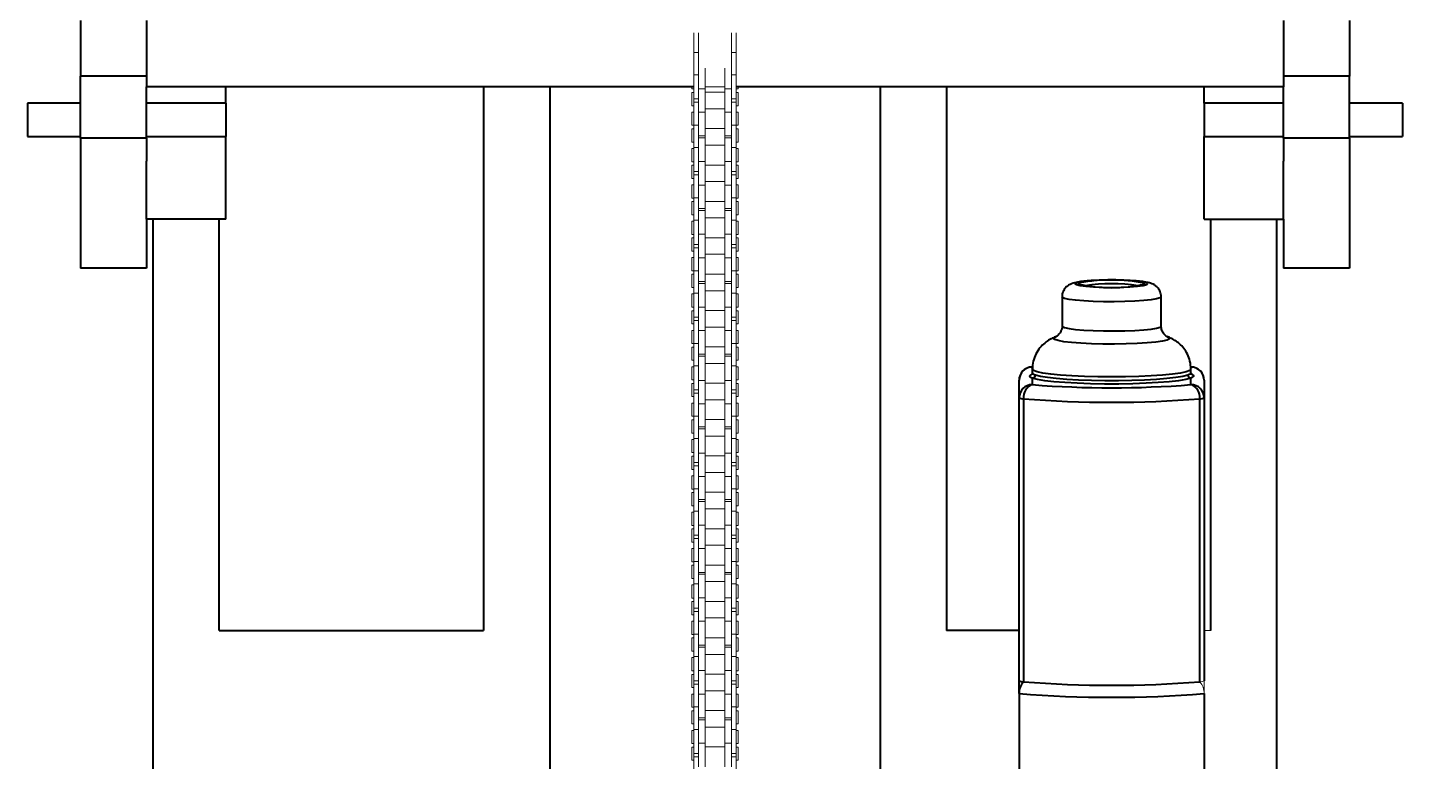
# Model space of a CAD drawing. Header units: millimetres. Extents: x 1065 to 3947, y -2666 to -625.
# Drawn here: x 1297.1 to 1485.8, y -2322.5 to -2221.8 of the extents above; entities that cross this region are included whole.
import ezdxf

# ---------------------------------------------------------------- set-up
doc = ezdxf.new("R2010")
doc.units = ezdxf.units.MM

msp = doc.modelspace()

# ---------------------------------------------------------------- linework, layer by layer
at = {"color": 7, "linetype": 'Continuous', "lineweight": 40}
for p, q in [((1304.3294, -2220.8466), (1304.3294, -2228.4666)), ((1313.4044, -2220.8466), (1313.4044, -2229.9216)), ((1469.4944, -2220.8466), (1469.4944, -2229.9216)), ((1478.5694, -2220.8466), (1478.5694, -2228.4666)), ((1313.4044, -2228.4666), (1304.3294, -2228.4666)), ((1304.3294, -2236.9943), (1304.3294, -2228.4666)), ((1478.5694, -2228.4666), (1469.4944, -2228.4666)), ((1478.5694, -2236.9943), (1478.5694, -2228.4666)), ((1313.4044, -2236.9943), (1313.4044, -2229.9216)), ((1388.5454, -2229.9216), (1313.4044, -2229.9216)), ((1324.2944, -2232.1904), (1324.2944, -2229.9216)), ((1359.6869, -2229.9216), (1359.6869, -2304.5186)), ((1368.7619, -2229.9216), (1368.7619, -2339.4621)), ((1469.4944, -2229.9216), (1394.3534, -2229.9216)), ((1414.1369, -2229.9216), (1414.1369, -2339.4621)), ((1423.2119, -2229.9216), (1423.2119, -2304.5186)), ((1458.6044, -2232.1904), (1458.6044, -2229.9216)), ((1469.4944, -2236.9943), (1469.4944, -2229.9216)), ((1304.3294, -2232.1904), (1297.0694, -2232.1904)), ((1297.0694, -2232.1904), (1297.0694, -2236.7279)), ((1324.2944, -2232.1904), (1313.4044, -2232.1904)), ((1324.2944, -2232.1904), (1324.2944, -2236.7279)), ((1469.4944, -2232.1904), (1458.6044, -2232.1904)), ((1458.6044, -2232.1904), (1458.6044, -2236.7279)), ((1485.8294, -2232.1904), (1478.5694, -2232.1904)), ((1485.8294, -2232.1904), (1485.8294, -2236.7279)), ((1297.0694, -2236.7279), (1304.3294, -2236.7279)), ((1313.4044, -2236.7279), (1324.2944, -2236.7279)), ((1324.2944, -2248.0716), (1324.2944, -2236.7279)), ((1458.6044, -2236.7279), (1469.4944, -2236.7279)), ((1458.6044, -2248.0716), (1458.6044, -2236.7279)), ((1478.5694, -2236.7279), (1485.8294, -2236.7279)), ((1313.4044, -2236.9943), (1304.3294, -2236.9943)), ((1304.3294, -2236.9943), (1304.3294, -2254.8121)), ((1313.4044, -2236.9943), (1313.4044, -2240.1136)), ((1478.5694, -2236.9943), (1469.4944, -2236.9943)), ((1469.4944, -2236.9943), (1469.4944, -2240.1136)), ((1478.5694, -2236.9943), (1478.5694, -2254.8121)), ((1313.4044, -2248.0716), (1313.4044, -2240.1136)), ((1469.4944, -2248.0716), (1469.4944, -2240.1136)), ((1313.4044, -2248.0716), (1313.4044, -2254.8121)), ((1324.2944, -2248.0716), (1313.4044, -2248.0716)), ((1314.3119, -2413.4186), (1314.3119, -2248.0716)), ((1323.3869, -2304.5186), (1323.3869, -2248.0716)), ((1458.6044, -2248.0716), (1469.4944, -2248.0716)), ((1459.5119, -2304.5186), (1459.5119, -2248.0716)), ((1468.5869, -2348.523), (1468.5869, -2248.0716)), ((1469.4944, -2248.0716), (1469.4944, -2254.8121)), ((1313.4044, -2254.8121), (1304.3294, -2254.8121)), ((1478.5694, -2254.8121), (1469.4944, -2254.8121)), ((1439.0932, -2258.7576), (1439.0932, -2262.764)), ((1452.7057, -2262.764), (1452.7057, -2258.7576)), ((1438.1126, -2264.2811), (1438.2591, -2264.225)), ((1453.5628, -2264.2329), (1453.6641, -2264.2715)), ((1434.8491, -2268.3854), (1435.0094, -2268.3873)), ((1435.0094, -2268.6683), (1435.0094, -2269.1816)), ((1456.7894, -2268.3873), (1456.9497, -2268.3854)), ((1456.7894, -2269.1816), (1456.7894, -2268.6683)), ((1433.1944, -2272.6068), (1433.1944, -2270.1933)), ((1435.0094, -2269.9088), (1435.0094, -2270.8007)), ((1456.7894, -2270.8007), (1456.7894, -2269.9088)), ((1458.6044, -2270.1933), (1458.6044, -2272.6068)), ((1433.1944, -2311.4371), (1433.1944, -2272.6068)), ((1458.6044, -2272.6068), (1458.6044, -2311.4371)), ((1433.7994, -2272.7408), (1433.7994, -2311.5712)), ((1457.9994, -2311.5712), (1457.9994, -2272.7408)), ((1323.3869, -2304.5186), (1359.6869, -2304.5186)), ((1433.1944, -2304.5186), (1423.2119, -2304.5186)), ((1433.1944, -2313.2024), (1433.1944, -2325.1837)), ((1458.6044, -2313.2024), (1458.6044, -2325.1837))]:
    msp.add_line(p, q, dxfattribs=at)
at = {"color": 7, "linetype": 'Continuous', "lineweight": 15}
for p, q in [((1388.5454, -2222.509), (1388.5454, -2225.2128)), ((1389.1807, -2222.509), (1389.1807, -2225.2128)), ((1393.7182, -2222.509), (1393.7182, -2225.2128)), ((1394.3534, -2222.509), (1394.3534, -2225.2128)), ((1388.5454, -2225.2128), (1389.1807, -2225.2128)), ((1388.5454, -2225.2128), (1388.5454, -2228.2864)), ((1389.1807, -2225.2128), (1389.1807, -2227.9234)), ((1394.3534, -2225.2128), (1393.7182, -2225.2128)), ((1393.7182, -2225.2128), (1393.7182, -2227.9234)), ((1394.3534, -2225.2128), (1394.3534, -2228.2864)), ((1388.5454, -2228.2864), (1388.5454, -2231.5857)), ((1388.5454, -2228.2864), (1389.1807, -2228.2864)), ((1389.1807, -2227.9234), (1389.1807, -2230.1997)), ((1390.0882, -2227.3881), (1390.0882, -2230.1997)), ((1392.8107, -2227.3881), (1392.8107, -2230.1997)), ((1393.7182, -2227.9234), (1393.7182, -2230.1997)), ((1394.3534, -2228.2864), (1393.7182, -2228.2864)), ((1394.3534, -2228.2864), (1394.3534, -2231.5857)), ((1388.2732, -2230.2244), (1388.2732, -2229.9216)), ((1388.2732, -2230.2244), (1388.5454, -2230.2244)), ((1388.5454, -2230.7057), (1388.2732, -2230.7057)), ((1388.2732, -2230.7057), (1388.2732, -2232.5207)), ((1389.1807, -2230.1997), (1390.0882, -2230.1997)), ((1389.1807, -2230.1997), (1389.1807, -2233.4253)), ((1392.8107, -2229.9216), (1390.0882, -2229.9216)), ((1390.0882, -2230.1997), (1390.0882, -2233.4253)), ((1390.0882, -2230.6782), (1392.8107, -2230.6782)), ((1393.7182, -2230.1997), (1392.8107, -2230.1997)), ((1392.8107, -2230.1997), (1392.8107, -2233.4253)), ((1393.7182, -2230.1997), (1393.7182, -2233.4253)), ((1394.3534, -2230.2244), (1394.6257, -2230.2244)), ((1394.6257, -2230.7057), (1394.3534, -2230.7057)), ((1394.6257, -2230.2244), (1394.6257, -2229.9216)), ((1394.6257, -2230.7057), (1394.6257, -2232.5207)), ((1388.2732, -2232.5207), (1388.5454, -2232.5207)), ((1388.5454, -2231.5857), (1389.1807, -2231.5857)), ((1388.5454, -2232.0394), (1388.5454, -2231.5857)), ((1389.1807, -2232.0394), (1388.5454, -2232.0394)), ((1388.5454, -2232.0394), (1388.5454, -2235.1953)), ((1392.8107, -2232.9469), (1390.0882, -2232.9469)), ((1393.7182, -2231.5857), (1394.3534, -2231.5857)), ((1394.3534, -2232.0394), (1393.7182, -2232.0394)), ((1394.3534, -2232.0394), (1394.3534, -2231.5857)), ((1394.3534, -2232.0394), (1394.3534, -2235.1953)), ((1394.3534, -2232.5207), (1394.6257, -2232.5207)), ((1388.5454, -2233.4006), (1388.2732, -2233.4006)), ((1388.2732, -2235.2156), (1388.2732, -2233.4006)), ((1389.1807, -2233.4253), (1389.1807, -2235.6867)), ((1389.1807, -2233.4253), (1390.0882, -2233.4253)), ((1390.0882, -2233.4253), (1390.0882, -2236.6676)), ((1393.7182, -2233.4253), (1392.8107, -2233.4253)), ((1392.8107, -2233.4253), (1392.8107, -2236.6676)), ((1393.7182, -2233.4253), (1393.7182, -2235.6867)), ((1394.6257, -2233.4006), (1394.3534, -2233.4006)), ((1394.6257, -2235.2156), (1394.6257, -2233.4006)), ((1388.2732, -2235.2156), (1388.5454, -2235.2156)), ((1388.5454, -2235.697), (1388.2732, -2235.697)), ((1388.2732, -2235.697), (1388.2732, -2237.512)), ((1388.5454, -2235.1953), (1389.1807, -2235.1953)), ((1388.5454, -2235.1953), (1388.5454, -2238.2689)), ((1389.1807, -2235.6867), (1389.1807, -2237.9059)), ((1389.1807, -2236.6676), (1390.0882, -2236.6676)), ((1390.0882, -2235.6694), (1392.8107, -2235.6694)), ((1390.0882, -2236.9399), (1390.0882, -2236.6676)), ((1392.8107, -2236.6676), (1393.7182, -2236.6676)), ((1392.8107, -2236.9399), (1392.8107, -2236.6676)), ((1394.3534, -2235.1953), (1393.7182, -2235.1953)), ((1393.7182, -2235.6867), (1393.7182, -2237.9059)), ((1394.3534, -2235.1953), (1394.3534, -2238.2689)), ((1394.3534, -2235.2156), (1394.6257, -2235.2156)), ((1394.6257, -2235.697), (1394.3534, -2235.697)), ((1394.6257, -2235.697), (1394.6257, -2237.512)), ((1388.2732, -2237.512), (1388.5454, -2237.512)), ((1388.5454, -2238.3919), (1388.2732, -2238.3919)), ((1388.2732, -2240.2069), (1388.2732, -2238.3919)), ((1388.5454, -2238.2689), (1388.5454, -2241.5681)), ((1388.5454, -2238.2689), (1389.1807, -2238.2689)), ((1390.0882, -2236.9399), (1389.1807, -2236.9399)), ((1389.1807, -2237.9059), (1389.1807, -2240.1822)), ((1390.0882, -2236.9399), (1390.0882, -2240.1822)), ((1392.8107, -2237.9382), (1390.0882, -2237.9382)), ((1393.7182, -2236.9399), (1392.8107, -2236.9399)), ((1392.8107, -2236.9399), (1392.8107, -2240.1822)), ((1393.7182, -2237.9059), (1393.7182, -2240.1822)), ((1394.3534, -2238.2689), (1393.7182, -2238.2689)), ((1394.3534, -2237.512), (1394.6257, -2237.512)), ((1394.3534, -2238.2689), (1394.3534, -2241.5681)), ((1394.6257, -2238.3919), (1394.3534, -2238.3919)), ((1394.6257, -2240.2069), (1394.6257, -2238.3919)), ((1388.2732, -2240.2069), (1388.5454, -2240.2069)), ((1389.1807, -2240.1822), (1390.0882, -2240.1822)), ((1389.1807, -2240.1822), (1389.1807, -2243.4078)), ((1390.0882, -2240.1822), (1390.0882, -2243.4078)), ((1393.7182, -2240.1822), (1392.8107, -2240.1822)), ((1392.8107, -2240.1822), (1392.8107, -2243.4078)), ((1393.7182, -2240.1822), (1393.7182, -2243.4078)), ((1394.3534, -2240.2069), (1394.6257, -2240.2069)), ((1388.5454, -2240.6839), (1388.2732, -2240.6839)), ((1388.2732, -2240.6839), (1388.2732, -2242.4988)), ((1388.5454, -2241.5681), (1389.1807, -2241.5681)), ((1388.5454, -2242.0219), (1388.5454, -2241.5681)), ((1389.1807, -2242.0219), (1388.5454, -2242.0219)), ((1388.5454, -2242.0219), (1388.5454, -2245.1778)), ((1390.0882, -2240.6607), (1392.8107, -2240.6607)), ((1393.7182, -2241.5681), (1394.3534, -2241.5681)), ((1394.3534, -2242.0219), (1393.7182, -2242.0219)), ((1394.6257, -2240.6839), (1394.3534, -2240.6839)), ((1394.3534, -2242.0219), (1394.3534, -2241.5681)), ((1394.3534, -2242.0219), (1394.3534, -2245.1778)), ((1394.6257, -2240.6839), (1394.6257, -2242.4988)), ((1388.2732, -2242.4988), (1388.5454, -2242.4988)), ((1388.5454, -2243.3832), (1388.2732, -2243.3832)), ((1388.2732, -2245.1982), (1388.2732, -2243.3832)), ((1389.1807, -2243.4078), (1389.1807, -2245.6692)), ((1389.1807, -2243.4078), (1390.0882, -2243.4078)), ((1392.8107, -2242.9294), (1390.0882, -2242.9294)), ((1390.0882, -2243.4078), (1390.0882, -2246.6502)), ((1393.7182, -2243.4078), (1392.8107, -2243.4078)), ((1392.8107, -2243.4078), (1392.8107, -2246.6502)), ((1393.7182, -2243.4078), (1393.7182, -2245.6692)), ((1394.3534, -2242.4988), (1394.6257, -2242.4988)), ((1394.6257, -2243.3832), (1394.3534, -2243.3832)), ((1394.6257, -2245.1982), (1394.6257, -2243.3832)), ((1388.2732, -2245.1982), (1388.5454, -2245.1982)), ((1388.5454, -2245.6751), (1388.2732, -2245.6751)), ((1388.2732, -2245.6751), (1388.2732, -2247.4901)), ((1388.5454, -2245.1778), (1389.1807, -2245.1778)), ((1388.5454, -2245.1778), (1388.5454, -2248.2514)), ((1389.1807, -2245.6692), (1389.1807, -2247.8884)), ((1390.0882, -2245.6519), (1392.8107, -2245.6519)), ((1394.3534, -2245.1778), (1393.7182, -2245.1778)), ((1393.7182, -2245.6692), (1393.7182, -2247.8884)), ((1394.3534, -2245.1778), (1394.3534, -2248.2514)), ((1394.3534, -2245.1982), (1394.6257, -2245.1982)), ((1394.6257, -2245.6751), (1394.3534, -2245.6751)), ((1394.6257, -2245.6751), (1394.6257, -2247.4901)), ((1388.2732, -2247.4901), (1388.5454, -2247.4901)), ((1389.1807, -2246.6502), (1390.0882, -2246.6502)), ((1390.0882, -2246.9224), (1389.1807, -2246.9224)), ((1389.1807, -2247.8884), (1389.1807, -2250.1647)), ((1390.0882, -2246.9224), (1390.0882, -2246.6502)), ((1390.0882, -2246.9224), (1390.0882, -2250.1647)), ((1392.8107, -2247.9206), (1390.0882, -2247.9206)), ((1392.8107, -2246.6502), (1393.7182, -2246.6502)), ((1392.8107, -2246.9224), (1392.8107, -2246.6502)), ((1393.7182, -2246.9224), (1392.8107, -2246.9224)), ((1392.8107, -2246.9224), (1392.8107, -2250.1647)), ((1393.7182, -2247.8884), (1393.7182, -2250.1647)), ((1394.3534, -2247.4901), (1394.6257, -2247.4901)), ((1388.5454, -2248.3744), (1388.2732, -2248.3744)), ((1388.2732, -2250.1894), (1388.2732, -2248.3744)), ((1388.5454, -2248.2514), (1388.5454, -2251.5507)), ((1388.5454, -2248.2514), (1389.1807, -2248.2514)), ((1394.3534, -2248.2514), (1393.7182, -2248.2514)), ((1394.3534, -2248.2514), (1394.3534, -2251.5507)), ((1394.6257, -2248.3744), (1394.3534, -2248.3744)), ((1394.6257, -2250.1894), (1394.6257, -2248.3744)), ((1388.2732, -2250.1894), (1388.5454, -2250.1894)), ((1388.5454, -2250.6663), (1388.2732, -2250.6663)), ((1388.2732, -2250.6663), (1388.2732, -2252.4813)), ((1388.5454, -2251.5507), (1389.1807, -2251.5507)), ((1388.5454, -2252.0044), (1388.5454, -2251.5507)), ((1389.1807, -2250.1647), (1390.0882, -2250.1647)), ((1389.1807, -2250.1647), (1389.1807, -2253.3904)), ((1390.0882, -2250.1647), (1390.0882, -2253.3904)), ((1390.0882, -2250.6432), (1392.8107, -2250.6432)), ((1393.7182, -2250.1647), (1392.8107, -2250.1647)), ((1392.8107, -2250.1647), (1392.8107, -2253.3904)), ((1393.7182, -2250.1647), (1393.7182, -2253.3904)), ((1393.7182, -2251.5507), (1394.3534, -2251.5507)), ((1394.3534, -2250.1894), (1394.6257, -2250.1894)), ((1394.6257, -2250.6663), (1394.3534, -2250.6663)), ((1394.3534, -2252.0044), (1394.3534, -2251.5507)), ((1394.6257, -2250.6663), (1394.6257, -2252.4813)), ((1388.2732, -2252.4813), (1388.5454, -2252.4813)), ((1388.5454, -2253.3657), (1388.2732, -2253.3657)), ((1388.2732, -2255.1807), (1388.2732, -2253.3657)), ((1389.1807, -2252.0044), (1388.5454, -2252.0044)), ((1388.5454, -2252.0044), (1388.5454, -2255.1603)), ((1389.1807, -2253.3904), (1389.1807, -2255.6517)), ((1389.1807, -2253.3904), (1390.0882, -2253.3904)), ((1392.8107, -2252.9119), (1390.0882, -2252.9119)), ((1390.0882, -2253.3904), (1390.0882, -2256.6327)), ((1393.7182, -2253.3904), (1392.8107, -2253.3904)), ((1392.8107, -2253.3904), (1392.8107, -2256.6327)), ((1394.3534, -2252.0044), (1393.7182, -2252.0044)), ((1393.7182, -2253.3904), (1393.7182, -2255.6517)), ((1394.3534, -2252.0044), (1394.3534, -2255.1603)), ((1394.3534, -2252.4813), (1394.6257, -2252.4813)), ((1394.6257, -2253.3657), (1394.3534, -2253.3657)), ((1394.6257, -2255.1807), (1394.6257, -2253.3657)), ((1388.2732, -2255.1807), (1388.5454, -2255.1807)), ((1388.5454, -2255.6576), (1388.2732, -2255.6576)), ((1388.2732, -2255.6576), (1388.2732, -2257.4726)), ((1388.5454, -2255.1603), (1389.1807, -2255.1603)), ((1388.5454, -2255.1603), (1388.5454, -2258.2339)), ((1389.1807, -2255.6517), (1389.1807, -2257.8709)), ((1390.0882, -2255.6344), (1392.8107, -2255.6344)), ((1394.3534, -2255.1603), (1393.7182, -2255.1603)), ((1393.7182, -2255.6517), (1393.7182, -2257.8709)), ((1394.3534, -2255.1603), (1394.3534, -2258.2339)), ((1394.3534, -2255.1807), (1394.6257, -2255.1807)), ((1394.6257, -2255.6576), (1394.3534, -2255.6576)), ((1394.6257, -2255.6576), (1394.6257, -2257.4726)), ((1388.2732, -2257.4726), (1388.5454, -2257.4726)), ((1389.1807, -2256.6327), (1390.0882, -2256.6327)), ((1390.0882, -2256.9049), (1389.1807, -2256.9049)), ((1390.0882, -2256.9049), (1390.0882, -2256.6327)), ((1390.0882, -2256.9049), (1390.0882, -2260.1472)), ((1392.8107, -2256.6327), (1393.7182, -2256.6327)), ((1392.8107, -2256.9049), (1392.8107, -2256.6327)), ((1393.7182, -2256.9049), (1392.8107, -2256.9049)), ((1392.8107, -2256.9049), (1392.8107, -2260.1472)), ((1394.3534, -2257.4726), (1394.6257, -2257.4726)), ((1388.5454, -2258.3569), (1388.2732, -2258.3569)), ((1388.2732, -2260.1719), (1388.2732, -2258.3569)), ((1388.5454, -2258.2339), (1388.5454, -2261.5332)), ((1388.5454, -2258.2339), (1389.1807, -2258.2339)), ((1389.1807, -2257.8709), (1389.1807, -2260.1472)), ((1392.8107, -2257.9032), (1390.0882, -2257.9032)), ((1393.7182, -2257.8709), (1393.7182, -2260.1472)), ((1394.3534, -2258.2339), (1393.7182, -2258.2339)), ((1394.3534, -2258.2339), (1394.3534, -2261.5332)), ((1394.6257, -2258.3569), (1394.3534, -2258.3569)), ((1394.6257, -2260.1719), (1394.6257, -2258.3569)), ((1388.2732, -2260.1719), (1388.5454, -2260.1719)), ((1388.5454, -2260.6489), (1388.2732, -2260.6489)), ((1388.2732, -2260.6489), (1388.2732, -2262.4639)), ((1389.1807, -2260.1472), (1390.0882, -2260.1472)), ((1389.1807, -2260.1472), (1389.1807, -2263.3729)), ((1390.0882, -2260.1472), (1390.0882, -2263.3729)), ((1390.0882, -2260.6256), (1392.8107, -2260.6256)), ((1393.7182, -2260.1472), (1392.8107, -2260.1472)), ((1392.8107, -2260.1472), (1392.8107, -2263.3729)), ((1393.7182, -2260.1472), (1393.7182, -2263.3729)), ((1394.3534, -2260.1719), (1394.6257, -2260.1719)), ((1394.6257, -2260.6489), (1394.3534, -2260.6489)), ((1394.6257, -2260.6489), (1394.6257, -2262.4639)), ((1388.2732, -2262.4639), (1388.5454, -2262.4639)), ((1388.5454, -2261.5332), (1389.1807, -2261.5332)), ((1388.5454, -2261.9869), (1388.5454, -2261.5332)), ((1389.1807, -2261.9869), (1388.5454, -2261.9869)), ((1388.5454, -2261.9869), (1388.5454, -2265.1428)), ((1392.8107, -2262.8944), (1390.0882, -2262.8944)), ((1393.7182, -2261.5332), (1394.3534, -2261.5332)), ((1394.3534, -2261.9869), (1393.7182, -2261.9869)), ((1394.3534, -2261.9869), (1394.3534, -2261.5332)), ((1394.3534, -2261.9869), (1394.3534, -2265.1428)), ((1394.3534, -2262.4639), (1394.6257, -2262.4639)), ((1388.5454, -2263.3482), (1388.2732, -2263.3482)), ((1388.2732, -2265.1632), (1388.2732, -2263.3482)), ((1389.1807, -2263.3729), (1390.0882, -2263.3729)), ((1389.1807, -2263.3729), (1389.1807, -2265.6342)), ((1390.0882, -2263.3729), (1390.0882, -2266.6152)), ((1393.7182, -2263.3729), (1392.8107, -2263.3729)), ((1392.8107, -2263.3729), (1392.8107, -2266.6152)), ((1393.7182, -2263.3729), (1393.7182, -2265.6342)), ((1394.6257, -2263.3482), (1394.3534, -2263.3482)), ((1394.6257, -2265.1632), (1394.6257, -2263.3482)), ((1388.2732, -2265.1632), (1388.5454, -2265.1632)), ((1388.5454, -2265.6401), (1388.2732, -2265.6401)), ((1388.2732, -2265.6401), (1388.2732, -2267.4551)), ((1388.5454, -2265.1428), (1389.1807, -2265.1428)), ((1388.5454, -2265.1428), (1388.5454, -2268.2164)), ((1389.1807, -2265.6342), (1389.1807, -2268.2164)), ((1389.1807, -2266.6152), (1390.0882, -2266.6152)), ((1390.0882, -2266.8874), (1389.1807, -2266.8874)), ((1390.0882, -2265.6169), (1392.8107, -2265.6169)), ((1390.0882, -2266.8874), (1390.0882, -2266.6152)), ((1390.0882, -2266.8874), (1390.0882, -2270.2207)), ((1392.8107, -2266.6152), (1393.7182, -2266.6152)), ((1392.8107, -2266.8874), (1392.8107, -2266.6152)), ((1393.7182, -2266.8874), (1392.8107, -2266.8874)), ((1392.8107, -2266.8874), (1392.8107, -2270.2207)), ((1394.3534, -2265.1428), (1393.7182, -2265.1428)), ((1393.7182, -2265.6342), (1393.7182, -2268.2164)), ((1394.3534, -2265.1428), (1394.3534, -2268.2164)), ((1394.3534, -2265.1632), (1394.6257, -2265.1632)), ((1394.6257, -2265.6401), (1394.3534, -2265.6401)), ((1394.6257, -2265.6401), (1394.6257, -2267.4551)), ((1388.2732, -2267.4551), (1388.5454, -2267.4551)), ((1388.5454, -2268.3394), (1388.2732, -2268.3394)), ((1388.2732, -2270.1544), (1388.2732, -2268.3394)), ((1388.5454, -2268.2164), (1388.5454, -2271.5157)), ((1388.5454, -2268.2164), (1389.1807, -2268.2164)), ((1389.1807, -2268.2164), (1389.1807, -2270.2207)), ((1392.8107, -2267.8857), (1390.0882, -2267.8857)), ((1393.7182, -2268.2164), (1393.7182, -2270.2207)), ((1394.3534, -2268.2164), (1393.7182, -2268.2164)), ((1394.3534, -2267.4551), (1394.6257, -2267.4551)), ((1394.3534, -2268.2164), (1394.3534, -2271.5157)), ((1394.6257, -2268.3394), (1394.3534, -2268.3394)), ((1394.6257, -2270.1544), (1394.6257, -2268.3394)), ((1388.2732, -2270.1544), (1388.5454, -2270.1544)), ((1388.5454, -2270.6314), (1388.2732, -2270.6314)), ((1388.2732, -2270.6314), (1388.2732, -2272.4464)), ((1389.1807, -2270.2207), (1390.0882, -2270.2207)), ((1389.1807, -2270.2207), (1389.1807, -2273.4435)), ((1390.0882, -2270.2207), (1390.0882, -2273.4435)), ((1390.0882, -2270.6082), (1392.8107, -2270.6082)), ((1393.7182, -2270.2207), (1392.8107, -2270.2207)), ((1392.8107, -2270.2207), (1392.8107, -2273.4435)), ((1393.7182, -2270.2207), (1393.7182, -2273.4435)), ((1394.3534, -2270.1544), (1394.6257, -2270.1544)), ((1394.6257, -2270.6314), (1394.3534, -2270.6314)), ((1394.6257, -2270.6314), (1394.6257, -2272.4464)), ((1388.2732, -2272.4464), (1388.5454, -2272.4464)), ((1388.5454, -2271.5157), (1389.1807, -2271.5157)), ((1388.5454, -2271.965), (1388.5454, -2271.5157)), ((1389.1807, -2271.965), (1388.5454, -2271.965)), ((1388.5454, -2271.965), (1388.5454, -2275.1209)), ((1393.7182, -2271.5157), (1394.3534, -2271.5157)), ((1394.3534, -2271.965), (1393.7182, -2271.965)), ((1394.3534, -2271.965), (1394.3534, -2271.5157)), ((1394.3534, -2271.965), (1394.3534, -2275.1209)), ((1394.3534, -2272.4464), (1394.6257, -2272.4464)), ((1388.5454, -2273.3263), (1388.2732, -2273.3263)), ((1388.2732, -2275.1413), (1388.2732, -2273.3263)), ((1389.1807, -2273.4435), (1390.0882, -2273.4435)), ((1389.1807, -2273.4435), (1389.1807, -2275.6123)), ((1392.8107, -2272.8725), (1390.0882, -2272.8725)), ((1390.0882, -2273.4435), (1390.0882, -2276.5933)), ((1393.7182, -2273.4435), (1392.8107, -2273.4435)), ((1392.8107, -2273.4435), (1392.8107, -2276.5933)), ((1393.7182, -2273.4435), (1393.7182, -2275.6123)), ((1394.6257, -2273.3263), (1394.3534, -2273.3263)), ((1394.6257, -2275.1413), (1394.6257, -2273.3263)), ((1388.2732, -2275.1413), (1388.5454, -2275.1413)), ((1388.5454, -2275.6226), (1388.2732, -2275.6226)), ((1388.2732, -2275.6226), (1388.2732, -2277.4376)), ((1388.5454, -2275.1209), (1389.1807, -2275.1209)), ((1388.5454, -2275.1209), (1388.5454, -2278.1945)), ((1389.1807, -2275.6123), (1389.1807, -2278.1945)), ((1390.0882, -2275.595), (1392.8107, -2275.595)), ((1394.3534, -2275.1209), (1393.7182, -2275.1209)), ((1393.7182, -2275.6123), (1393.7182, -2278.1945)), ((1394.3534, -2275.1209), (1394.3534, -2278.1945)), ((1394.3534, -2275.1413), (1394.6257, -2275.1413)), ((1394.6257, -2275.6226), (1394.3534, -2275.6226)), ((1394.6257, -2275.6226), (1394.6257, -2277.4376)), ((1388.2732, -2277.4376), (1388.5454, -2277.4376)), ((1388.5454, -2278.3175), (1388.2732, -2278.3175)), ((1388.2732, -2280.1325), (1388.2732, -2278.3175)), ((1388.5454, -2278.1945), (1388.5454, -2281.4938)), ((1388.5454, -2278.1945), (1389.1807, -2278.1945)), ((1389.1807, -2276.5933), (1390.0882, -2276.5933)), ((1390.0882, -2276.8655), (1389.1807, -2276.8655)), ((1389.1807, -2278.1945), (1389.1807, -2280.1988)), ((1390.0882, -2276.8655), (1390.0882, -2276.5933)), ((1390.0882, -2276.8655), (1390.0882, -2280.1988)), ((1392.8107, -2277.8638), (1390.0882, -2277.8638)), ((1392.8107, -2276.5933), (1393.7182, -2276.5933)), ((1392.8107, -2276.8655), (1392.8107, -2276.5933)), ((1393.7182, -2276.8655), (1392.8107, -2276.8655)), ((1392.8107, -2276.8655), (1392.8107, -2280.1988)), ((1393.7182, -2278.1945), (1393.7182, -2280.1988)), ((1394.3534, -2278.1945), (1393.7182, -2278.1945)), ((1394.3534, -2277.4376), (1394.6257, -2277.4376)), ((1394.3534, -2278.1945), (1394.3534, -2281.4938)), ((1394.6257, -2278.3175), (1394.3534, -2278.3175)), ((1394.6257, -2280.1325), (1394.6257, -2278.3175)), ((1388.2732, -2280.1325), (1388.5454, -2280.1325)), ((1389.1807, -2280.1988), (1390.0882, -2280.1988)), ((1389.1807, -2280.1988), (1389.1807, -2283.4216)), ((1390.0882, -2280.1988), (1390.0882, -2283.4216)), ((1393.7182, -2280.1988), (1392.8107, -2280.1988)), ((1392.8107, -2280.1988), (1392.8107, -2283.4216)), ((1393.7182, -2280.1988), (1393.7182, -2283.4216)), ((1394.3534, -2280.1325), (1394.6257, -2280.1325)), ((1388.5454, -2280.6139), (1388.2732, -2280.6139)), ((1388.2732, -2280.6139), (1388.2732, -2282.4288)), ((1388.5454, -2281.4938), (1389.1807, -2281.4938)), ((1388.5454, -2281.9431), (1388.5454, -2281.4938)), ((1389.1807, -2281.9431), (1388.5454, -2281.9431)), ((1388.5454, -2281.9431), (1388.5454, -2285.08)), ((1390.0882, -2280.5863), (1392.8107, -2280.5863)), ((1393.7182, -2281.4938), (1394.3534, -2281.4938)), ((1394.3534, -2281.9431), (1393.7182, -2281.9431)), ((1394.6257, -2280.6139), (1394.3534, -2280.6139)), ((1394.3534, -2281.9431), (1394.3534, -2281.4938)), ((1394.3534, -2281.9431), (1394.3534, -2285.08)), ((1394.6257, -2280.6139), (1394.6257, -2282.4288)), ((1388.2732, -2282.4288), (1388.5454, -2282.4288)), ((1388.5454, -2283.3044), (1388.2732, -2283.3044)), ((1388.2732, -2285.1193), (1388.2732, -2283.3044)), ((1389.1807, -2283.4216), (1390.0882, -2283.4216)), ((1389.1807, -2283.4216), (1389.1807, -2285.5729)), ((1392.8107, -2282.8506), (1390.0882, -2282.8506)), ((1390.0882, -2283.4216), (1390.0882, -2286.5714)), ((1393.7182, -2283.4216), (1392.8107, -2283.4216)), ((1392.8107, -2283.4216), (1392.8107, -2286.5714)), ((1393.7182, -2283.4216), (1393.7182, -2285.5729)), ((1394.3534, -2282.4288), (1394.6257, -2282.4288)), ((1394.6257, -2283.3044), (1394.3534, -2283.3044)), ((1394.6257, -2285.1193), (1394.6257, -2283.3044)), ((1388.2732, -2285.1194), (1388.5454, -2285.1194)), ((1388.5454, -2285.6051), (1388.2732, -2285.6051)), ((1388.2732, -2285.6051), (1388.2732, -2287.4201)), ((1388.5454, -2285.08), (1389.1807, -2285.08)), ((1388.5454, -2285.08), (1388.5454, -2288.1541)), ((1389.1807, -2285.5729), (1389.1807, -2287.7922)), ((1390.0882, -2285.5731), (1392.8107, -2285.5731)), ((1394.3534, -2285.08), (1393.7182, -2285.08)), ((1393.7182, -2285.5729), (1393.7182, -2287.7922)), ((1394.3534, -2285.08), (1394.3534, -2288.1541)), ((1394.3534, -2285.1194), (1394.6257, -2285.1194)), ((1394.6257, -2285.6051), (1394.3534, -2285.6051)), ((1394.6257, -2285.6051), (1394.6257, -2287.4201)), ((1388.2732, -2287.4201), (1388.5454, -2287.4201)), ((1389.1807, -2286.5714), (1390.0882, -2286.5714)), ((1390.0882, -2286.8434), (1389.1807, -2286.8434)), ((1390.0882, -2286.8434), (1390.0882, -2286.5714)), ((1390.0882, -2286.8434), (1390.0882, -2290.0658)), ((1392.8107, -2286.5714), (1393.7182, -2286.5714)), ((1392.8107, -2286.8434), (1392.8107, -2286.5714)), ((1393.7182, -2286.8434), (1392.8107, -2286.8434)), ((1392.8107, -2286.8434), (1392.8107, -2290.0658)), ((1394.3534, -2287.4201), (1394.6257, -2287.4201)), ((1388.5454, -2288.2954), (1388.2732, -2288.2954)), ((1388.2732, -2290.1104), (1388.2732, -2288.2954)), ((1388.5454, -2288.1541), (1389.1807, -2288.1541)), ((1388.5454, -2288.1541), (1388.5454, -2291.4717)), ((1389.1807, -2287.7922), (1389.1807, -2290.0658)), ((1392.8107, -2287.8417), (1390.0882, -2287.8417)), ((1393.7182, -2287.7922), (1393.7182, -2290.0658)), ((1394.3534, -2288.1541), (1393.7182, -2288.1541)), ((1394.3534, -2288.1541), (1394.3534, -2291.4717)), ((1394.6257, -2288.2954), (1394.3534, -2288.2954)), ((1394.6257, -2290.1104), (1394.6257, -2288.2954)), ((1388.2732, -2290.1104), (1388.5454, -2290.1104)), ((1388.5454, -2290.592), (1388.2732, -2290.592)), ((1388.2732, -2290.592), (1388.2732, -2292.407)), ((1388.5454, -2291.4717), (1389.1807, -2291.4717)), ((1388.5454, -2291.9252), (1388.5454, -2291.4717)), ((1389.1807, -2290.0658), (1390.0882, -2290.0658)), ((1389.1807, -2290.0658), (1389.1807, -2293.2913)), ((1390.0882, -2290.0658), (1390.0882, -2293.2913)), ((1390.0882, -2290.5642), (1392.8107, -2290.5642)), ((1393.7182, -2290.0658), (1392.8107, -2290.0658)), ((1392.8107, -2290.0658), (1392.8107, -2293.2913)), ((1393.7182, -2290.0658), (1393.7182, -2293.2913)), ((1393.7182, -2291.4717), (1394.3534, -2291.4717)), ((1394.3534, -2290.1104), (1394.6257, -2290.1104)), ((1394.6257, -2290.592), (1394.3534, -2290.592)), ((1394.3534, -2291.9252), (1394.3534, -2291.4717)), ((1394.6257, -2290.592), (1394.6257, -2292.407)), ((1388.2732, -2292.407), (1388.5454, -2292.407)), ((1388.5454, -2293.2865), (1388.2732, -2293.2865)), ((1388.2732, -2295.1014), (1388.2732, -2293.2865)), ((1389.1807, -2291.9252), (1388.5454, -2291.9252)), ((1388.5454, -2291.9252), (1388.5454, -2295.0621)), ((1389.1807, -2293.2913), (1390.0882, -2293.2913)), ((1389.1807, -2293.2913), (1389.1807, -2295.5832)), ((1392.8107, -2292.8327), (1390.0882, -2292.8327)), ((1390.0882, -2293.2913), (1390.0882, -2296.5535)), ((1393.7182, -2293.2913), (1392.8107, -2293.2913)), ((1392.8107, -2293.2913), (1392.8107, -2296.5535)), ((1394.3534, -2291.9252), (1393.7182, -2291.9252)), ((1393.7182, -2293.2913), (1393.7182, -2295.5832)), ((1394.3534, -2291.9252), (1394.3534, -2295.0621)), ((1394.3534, -2292.407), (1394.6257, -2292.407)), ((1394.6257, -2293.2865), (1394.3534, -2293.2865)), ((1394.6257, -2295.1014), (1394.6257, -2293.2865)), ((1388.2732, -2295.1015), (1388.5454, -2295.1015)), ((1388.5454, -2295.0621), (1389.1807, -2295.0621)), ((1388.5454, -2295.0621), (1388.5454, -2298.1362)), ((1394.3534, -2295.0621), (1393.7182, -2295.0621)), ((1394.3534, -2295.0621), (1394.3534, -2298.1362)), ((1394.3534, -2295.1015), (1394.6257, -2295.1015)), ((1388.5454, -2295.5832), (1388.2732, -2295.5832)), ((1388.2732, -2295.5832), (1388.2732, -2297.3982)), ((1389.1807, -2295.5832), (1389.1807, -2297.7743)), ((1389.1807, -2296.5535), (1390.0882, -2296.5535)), ((1390.0882, -2296.8255), (1389.1807, -2296.8255)), ((1390.0882, -2295.5552), (1392.8107, -2295.5552)), ((1390.0882, -2296.8255), (1390.0882, -2296.5535)), ((1390.0882, -2296.8255), (1390.0882, -2300.0479)), ((1392.8107, -2296.5535), (1393.7182, -2296.5535)), ((1392.8107, -2296.8255), (1392.8107, -2296.5535)), ((1393.7182, -2296.8255), (1392.8107, -2296.8255)), ((1392.8107, -2296.8255), (1392.8107, -2300.0479)), ((1393.7182, -2295.5832), (1393.7182, -2297.7743)), ((1394.6257, -2295.5832), (1394.3534, -2295.5832)), ((1394.6257, -2295.5832), (1394.6257, -2297.3982)), ((1388.2732, -2297.3982), (1388.5454, -2297.3982)), ((1388.5454, -2298.2775), (1388.2732, -2298.2775)), ((1388.2732, -2300.0925), (1388.2732, -2298.2775)), ((1388.5454, -2298.1362), (1388.5454, -2301.4537)), ((1388.5454, -2298.1362), (1389.1807, -2298.1362)), ((1389.1807, -2297.7743), (1389.1807, -2300.0479)), ((1392.8107, -2297.8238), (1390.0882, -2297.8238)), ((1393.7182, -2297.7743), (1393.7182, -2300.0479)), ((1394.3534, -2298.1362), (1393.7182, -2298.1362)), ((1394.3534, -2297.3982), (1394.6257, -2297.3982)), ((1394.3534, -2298.1362), (1394.3534, -2301.4537)), ((1394.6257, -2298.2775), (1394.3534, -2298.2775)), ((1394.6257, -2300.0925), (1394.6257, -2298.2775)), ((1388.2732, -2300.0925), (1388.5454, -2300.0925)), ((1388.5454, -2300.5701), (1388.2732, -2300.5701)), ((1388.2732, -2300.5701), (1388.2732, -2302.3851)), ((1389.1807, -2300.0479), (1390.0882, -2300.0479)), ((1389.1807, -2300.0479), (1389.1807, -2303.2734)), ((1390.0882, -2300.0479), (1390.0882, -2303.2734)), ((1390.0882, -2300.5463), (1392.8107, -2300.5463)), ((1393.7182, -2300.0479), (1392.8107, -2300.0479)), ((1392.8107, -2300.0479), (1392.8107, -2303.2734)), ((1393.7182, -2300.0479), (1393.7182, -2303.2734)), ((1394.3534, -2300.0925), (1394.6257, -2300.0925)), ((1394.6257, -2300.5701), (1394.3534, -2300.5701)), ((1394.6257, -2300.5701), (1394.6257, -2302.3851)), ((1388.2732, -2302.3851), (1388.5454, -2302.3851)), ((1388.5454, -2301.4537), (1389.1807, -2301.4537)), ((1388.5454, -2301.9073), (1388.5454, -2301.4537)), ((1389.1807, -2301.9073), (1388.5454, -2301.9073)), ((1388.5454, -2301.9073), (1388.5454, -2305.0442)), ((1392.8107, -2302.8148), (1390.0882, -2302.8148)), ((1393.7182, -2301.4537), (1394.3534, -2301.4537)), ((1394.3534, -2301.9073), (1393.7182, -2301.9073)), ((1394.3534, -2301.9073), (1394.3534, -2301.4537)), ((1394.3534, -2301.9073), (1394.3534, -2305.0442)), ((1394.3534, -2302.3851), (1394.6257, -2302.3851)), ((1388.5454, -2303.2686), (1388.2732, -2303.2686)), ((1388.2732, -2305.0835), (1388.2732, -2303.2686)), ((1389.1807, -2303.2734), (1390.0882, -2303.2734)), ((1389.1807, -2303.2734), (1389.1807, -2305.5613)), ((1390.0882, -2303.2734), (1390.0882, -2306.5356)), ((1393.7182, -2303.2734), (1392.8107, -2303.2734)), ((1392.8107, -2303.2734), (1392.8107, -2306.5356)), ((1393.7182, -2303.2734), (1393.7182, -2305.5613)), ((1394.6257, -2303.2686), (1394.3534, -2303.2686)), ((1394.6257, -2305.0835), (1394.6257, -2303.2686)), ((1388.2732, -2305.0835), (1388.5454, -2305.0835)), ((1388.5454, -2305.5613), (1388.2732, -2305.5613)), ((1388.2732, -2305.5613), (1388.2732, -2307.3763)), ((1388.5454, -2305.0442), (1389.1807, -2305.0442)), ((1388.5454, -2305.0442), (1388.5454, -2308.1183)), ((1389.1807, -2305.5613), (1389.1807, -2307.7564)), ((1389.1807, -2306.5356), (1390.0882, -2306.5356)), ((1390.0882, -2305.5373), (1392.8107, -2305.5373)), ((1390.0882, -2306.8076), (1390.0882, -2306.5356)), ((1392.8107, -2306.5356), (1393.7182, -2306.5356)), ((1392.8107, -2306.8076), (1392.8107, -2306.5356)), ((1394.3534, -2305.0442), (1393.7182, -2305.0442)), ((1393.7182, -2305.5613), (1393.7182, -2307.7564)), ((1394.3534, -2305.0442), (1394.3534, -2308.1183)), ((1394.3534, -2305.0835), (1394.6257, -2305.0835)), ((1394.6257, -2305.5613), (1394.3534, -2305.5613)), ((1394.6257, -2305.5613), (1394.6257, -2307.3763)), ((1388.2732, -2307.3763), (1388.5454, -2307.3763)), ((1388.5454, -2308.2596), (1388.2732, -2308.2596)), ((1388.2732, -2310.0745), (1388.2732, -2308.2596)), ((1388.5454, -2308.1183), (1388.5454, -2311.4359)), ((1388.5454, -2308.1183), (1389.1807, -2308.1183)), ((1390.0882, -2306.8076), (1389.1807, -2306.8076)), ((1389.1807, -2307.7564), (1389.1807, -2310.03)), ((1390.0882, -2306.8076), (1390.0882, -2310.03)), ((1392.8107, -2307.8058), (1390.0882, -2307.8058)), ((1393.7182, -2306.8076), (1392.8107, -2306.8076)), ((1392.8107, -2306.8076), (1392.8107, -2310.03)), ((1393.7182, -2307.7564), (1393.7182, -2310.03)), ((1394.3534, -2308.1183), (1393.7182, -2308.1183)), ((1394.3534, -2307.3763), (1394.6257, -2307.3763)), ((1394.3534, -2308.1183), (1394.3534, -2311.4359)), ((1394.6257, -2308.2596), (1394.3534, -2308.2596)), ((1394.6257, -2310.0745), (1394.6257, -2308.2596)), ((1388.2732, -2310.0746), (1388.5454, -2310.0746)), ((1389.1807, -2310.03), (1390.0882, -2310.03)), ((1389.1807, -2310.03), (1389.1807, -2313.2555)), ((1390.0882, -2310.03), (1390.0882, -2313.2555)), ((1393.7182, -2310.03), (1392.8107, -2310.03)), ((1392.8107, -2310.03), (1392.8107, -2313.2555)), ((1393.7182, -2310.03), (1393.7182, -2313.2555)), ((1394.3534, -2310.0746), (1394.6257, -2310.0746)), ((1388.5454, -2310.5526), (1388.2732, -2310.5526)), ((1388.2732, -2310.5526), (1388.2732, -2312.3676)), ((1388.5454, -2311.4359), (1389.1807, -2311.4359)), ((1388.5454, -2311.8894), (1388.5454, -2311.4359)), ((1389.1807, -2311.8894), (1388.5454, -2311.8894)), ((1388.5454, -2311.8894), (1388.5454, -2315.0263)), ((1390.0882, -2310.5284), (1392.8107, -2310.5284)), ((1393.7182, -2311.4359), (1394.3534, -2311.4359)), ((1394.3534, -2311.8894), (1393.7182, -2311.8894)), ((1394.6257, -2310.5526), (1394.3534, -2310.5526)), ((1394.3534, -2311.8894), (1394.3534, -2311.4359)), ((1394.3534, -2311.8894), (1394.3534, -2315.0263)), ((1394.6257, -2310.5526), (1394.6257, -2312.3676)), ((1388.2732, -2312.3676), (1388.5454, -2312.3676)), ((1388.5454, -2313.2507), (1388.2732, -2313.2507)), ((1388.2732, -2315.0656), (1388.2732, -2313.2507)), ((1389.1807, -2313.2555), (1389.1807, -2315.5438)), ((1389.1807, -2313.2555), (1390.0882, -2313.2555)), ((1392.8107, -2312.7969), (1390.0882, -2312.7969)), ((1390.0882, -2313.2555), (1390.0882, -2316.5177)), ((1393.7182, -2313.2555), (1392.8107, -2313.2555)), ((1392.8107, -2313.2555), (1392.8107, -2316.5177)), ((1393.7182, -2313.2555), (1393.7182, -2315.5438)), ((1394.3534, -2312.3676), (1394.6257, -2312.3676)), ((1394.6257, -2313.2507), (1394.3534, -2313.2507)), ((1394.6257, -2315.0656), (1394.6257, -2313.2507)), ((1388.2732, -2315.0656), (1388.5454, -2315.0656)), ((1388.5454, -2315.5438), (1388.2732, -2315.5438)), ((1388.2732, -2315.5438), (1388.2732, -2317.3588)), ((1388.5454, -2315.0263), (1389.1807, -2315.0263)), ((1388.5454, -2315.0263), (1388.5454, -2318.1004)), ((1389.1807, -2315.5438), (1389.1807, -2317.7385)), ((1390.0882, -2315.5194), (1392.8107, -2315.5194)), ((1394.3534, -2315.0263), (1393.7182, -2315.0263)), ((1393.7182, -2315.5438), (1393.7182, -2317.7385)), ((1394.3534, -2315.0263), (1394.3534, -2318.1004)), ((1394.3534, -2315.0656), (1394.6257, -2315.0656)), ((1394.6257, -2315.5438), (1394.3534, -2315.5438)), ((1394.6257, -2315.5438), (1394.6257, -2317.3588)), ((1388.2732, -2317.3588), (1388.5454, -2317.3588)), ((1389.1807, -2316.5177), (1390.0882, -2316.5177)), ((1390.0882, -2316.7897), (1389.1807, -2316.7897)), ((1389.1807, -2317.7385), (1389.1807, -2320.0121)), ((1390.0882, -2316.7897), (1390.0882, -2316.5177)), ((1390.0882, -2316.7897), (1390.0882, -2320.0121)), ((1392.8107, -2317.7879), (1390.0882, -2317.7879)), ((1392.8107, -2316.5177), (1393.7182, -2316.5177)), ((1392.8107, -2316.7897), (1392.8107, -2316.5177)), ((1393.7182, -2316.7897), (1392.8107, -2316.7897)), ((1392.8107, -2316.7897), (1392.8107, -2320.0121)), ((1393.7182, -2317.7385), (1393.7182, -2320.0121)), ((1394.3534, -2317.3588), (1394.6257, -2317.3588)), ((1388.5454, -2318.2417), (1388.2732, -2318.2417)), ((1388.2732, -2320.0566), (1388.2732, -2318.2417)), ((1388.5454, -2318.1004), (1389.1807, -2318.1004)), ((1388.5454, -2318.1004), (1388.5454, -2321.418)), ((1394.3534, -2318.1004), (1393.7182, -2318.1004)), ((1394.3534, -2318.1004), (1394.3534, -2321.418)), ((1394.6257, -2318.2417), (1394.3534, -2318.2417)), ((1394.6257, -2320.0566), (1394.6257, -2318.2417)), ((1388.2732, -2320.0567), (1388.5454, -2320.0567)), ((1388.5454, -2320.5351), (1388.2732, -2320.5351)), ((1388.2732, -2320.5351), (1388.2732, -2322.3501)), ((1388.5454, -2321.418), (1389.1807, -2321.418)), ((1388.5454, -2321.8715), (1388.5454, -2321.418)), ((1389.1807, -2320.0121), (1390.0882, -2320.0121)), ((1389.1807, -2320.0121), (1389.1807, -2323.2376)), ((1390.0882, -2320.0121), (1390.0882, -2323.2376)), ((1390.0882, -2320.5105), (1392.8107, -2320.5105)), ((1393.7182, -2320.0121), (1392.8107, -2320.0121)), ((1392.8107, -2320.0121), (1392.8107, -2323.2376)), ((1393.7182, -2320.0121), (1393.7182, -2323.2376)), ((1393.7182, -2321.418), (1394.3534, -2321.418)), ((1394.3534, -2320.0567), (1394.6257, -2320.0567)), ((1394.6257, -2320.5351), (1394.3534, -2320.5351)), ((1394.3534, -2321.8715), (1394.3534, -2321.418)), ((1394.6257, -2320.5351), (1394.6257, -2322.3501)), ((1388.2732, -2322.3501), (1388.5454, -2322.3501)), ((1389.1807, -2321.8715), (1388.5454, -2321.8715)), ((1388.5454, -2321.8715), (1388.5454, -2325.0084)), ((1394.3534, -2321.8715), (1393.7182, -2321.8715)), ((1394.3534, -2321.8715), (1394.3534, -2325.0084)), ((1394.3534, -2322.3501), (1394.6257, -2322.3501))]:
    msp.add_line(p, q, dxfattribs=at)
at = {"color": 8, "linetype": 'Continuous', "lineweight": 40}
for p, q in [((1450.3506, -2256.8643), (1450.4369, -2256.9515)), ((1450.4369, -2256.9515), (1450.404, -2257.0056)), ((1435.0094, -2268.3873), (1435.0094, -2268.6683)), ((1456.7894, -2268.6683), (1456.7894, -2268.3873)), ((1435.0094, -2269.2427), (1435.0094, -2269.2792))]:
    msp.add_line(p, q, dxfattribs=at)
at = {"color": 7, "linetype": 'Continuous', "lineweight": 20}
msp.add_line((1459.5119, -2304.5186), (1458.6044, -2304.5186), dxfattribs=at)
at = {"color": 7, "linetype": 'Continuous', "lineweight": 40, "flags": 128}
for points in [[(1450.8907, -2256.9515), (1450.7206, -2256.8235), (1450.222, -2256.7042), (1449.4288, -2256.6017), (1448.395, -2256.5231), (1447.1912, -2256.4737), (1445.8994, -2256.4569), (1444.6076, -2256.4737), (1443.4038, -2256.5231), (1442.3701, -2256.6017), (1441.5769, -2256.7042), (1441.0782, -2256.8235), (1440.9082, -2256.9515), (1441.0782, -2257.0796), (1441.5769, -2257.1989), (1442.3701, -2257.3013), (1443.4038, -2257.38), (1444.6076, -2257.4294), (1445.8994, -2257.4462), (1447.1912, -2257.4294), (1448.395, -2257.38), (1449.4288, -2257.3013), (1450.222, -2257.1989), (1450.7206, -2257.0796), (1450.8907, -2256.9515)], [(1456.7894, -2269.9088), (1456.0871, -2270.0885), (1455.0855, -2270.2536), (1453.8141, -2270.3994), (1452.3102, -2270.5215), (1450.618, -2270.6164), (1448.7872, -2270.6812), (1446.8715, -2270.7141), (1444.9273, -2270.7141), (1443.0117, -2270.6812), (1441.1808, -2270.6164), (1439.4886, -2270.5215), (1437.9847, -2270.3994), (1436.7133, -2270.2536), (1435.7117, -2270.0885), (1435.0094, -2269.9088)], [(1435.445, -2269.4447), (1436.1192, -2269.6172), (1437.0808, -2269.7757), (1438.3013, -2269.9157), (1439.7451, -2270.0329), (1441.3696, -2270.124), (1443.1272, -2270.1862), (1444.9662, -2270.2178), (1446.8326, -2270.2178), (1448.6716, -2270.1862), (1450.4292, -2270.124), (1452.0538, -2270.0329), (1453.4975, -2269.9157), (1454.7181, -2269.7757), (1455.6796, -2269.6172), (1456.3538, -2269.4447)]]:
    msp.add_lwpolyline(points, dxfattribs=at)
at = {"color": 8, "linetype": 'Continuous', "lineweight": 40, "flags": 128}
for points in [[(1441.3933, -2257.0044), (1441.4042, -2256.8903), (1441.5202, -2256.8338)], [(1452.7057, -2258.7576), (1452.5465, -2258.9026), (1452.0766, -2259.0409), (1451.3178, -2259.1658), (1450.3057, -2259.2717), (1449.0875, -2259.3536), (1447.7203, -2259.4076), (1446.2679, -2259.4312), (1444.7983, -2259.4233), (1443.3802, -2259.3843), (1442.0798, -2259.3159), (1440.9581, -2259.2215), (1440.0674, -2259.1054), (1439.4494, -2258.973), (1439.1331, -2258.8305), (1439.0932, -2258.7578)], [(1439.0932, -2262.7642), (1439.1331, -2262.8369), (1439.4494, -2262.9794), (1440.0674, -2263.1118), (1440.9581, -2263.2279), (1442.0798, -2263.3223), (1443.3802, -2263.3907), (1444.7983, -2263.4297), (1446.2679, -2263.4376), (1447.7203, -2263.414), (1449.0875, -2263.36), (1450.3057, -2263.2781), (1451.3178, -2263.1722), (1452.0766, -2263.0472), (1452.5465, -2262.909), (1452.7057, -2262.764)], [(1453.6641, -2264.2715), (1453.8315, -2264.371), (1453.8315, -2264.5309), (1453.5068, -2264.6875), (1452.8706, -2264.8344), (1451.949, -2264.9657), (1450.7798, -2265.0758), (1449.4107, -2265.1604), (1447.8979, -2265.2159), (1446.3032, -2265.2401), (1444.6921, -2265.232), (1443.1303, -2265.192), (1441.682, -2265.1215), (1440.4063, -2265.0237), (1439.3554, -2264.9024), (1438.5725, -2264.7626), (1438.0896, -2264.61), (1437.9264, -2264.4509), (1437.9264, -2264.4509)], [(1437.9264, -2264.4509), (1438.0896, -2264.2919), (1438.1126, -2264.2811)], [(1456.7894, -2268.6683), (1456.624, -2268.8557), (1456.1327, -2269.0375), (1455.3304, -2269.208), (1454.2416, -2269.3621), (1452.8994, -2269.4951), (1451.3444, -2269.603), (1449.624, -2269.6825), (1447.7904, -2269.7313), (1445.8994, -2269.7476), (1444.0084, -2269.7313), (1442.1748, -2269.6825), (1440.4544, -2269.603), (1438.8994, -2269.4951), (1437.5572, -2269.3621), (1436.4684, -2269.208), (1435.6662, -2269.0375), (1435.1748, -2268.8557), (1435.0094, -2268.6686)]]:
    msp.add_lwpolyline(points, dxfattribs=at)
at = {"color": 7, "linetype": 'Continuous', "lineweight": 40}
for centre, radius, start, end in [((1445.9014, -2236.4328), 21.0597, 257.639542, 282.345325), ((1445.8574, -2279.4667), 23.0447, 78.756564, 100.848247), ((1435.0094, -2270.1933), 1.815, 95.065878, 180), ((1435.0049, -2270.1978), 1.8105, 89.858806, 179.857898), ((1456.7939, -2270.1978), 1.8105, 0.141251, 90.141619), ((1456.7894, -2270.1933), 1.815, 0, 84.934122), ((1434.9859, -2269.4502), 0.4591, 272.934872, 0.694633), ((1456.8129, -2269.4502), 0.4591, 179.306052, 267.066218), ((1435.005, -2272.6113), 1.8106, 89.860022, 179.85754), ((1433.7217, -2271.6594), 1.0842, 240.900462, 274.110274), ((1435.6017, -2272.5175), 1.8161, 109.034193, 187.064807), ((1445.8994, -2132.3134), 138.9148, 265.503776, 274.496224), ((1456.1971, -2272.5175), 1.8161, 352.934506, 70.96592), ((1456.7939, -2272.6112), 1.8106, 0.141609, 90.140403), ((1458.0771, -2271.6595), 1.0842, 265.888974, 299.10029), ((1445.8994, -2118.0777), 155.1357, 265.526601, 274.473399), ((1435.5079, -2313.1327), 2.3146, 137.574881, 181.725853), ((1433.7217, -2310.4894), 1.0846, 240.908415, 274.107204), ((1445.8994, -2156.9112), 155.1325, 265.52651, 274.47349), ((1445.8994, -2150.7948), 162.9037, 265.526912, 274.473088)]:
    msp.add_arc(centre, radius, start, end, dxfattribs=at)
at = {"color": 8, "linetype": 'Continuous', "lineweight": 40}
msp.add_arc((1445.8994, -2283.6454), 26.6753, 82.154066, 97.845934, dxfattribs=at)
at = {"color": 7, "linetype": 'Continuous', "lineweight": 20}
for centre, radius, start, end in [((1458.0771, -2310.4895), 1.0845, 265.892045, 299.092336), ((1456.291, -2313.1326), 2.3145, 358.272997, 42.426269)]:
    msp.add_arc(centre, radius, start, end, dxfattribs=at)
at = {"color": 7, "linetype": 'Continuous', "lineweight": 40}
for points, knots in [([(1445.7286, -2256.451), (1445.6261, -2256.4505), (1445.1101, -2256.4479), (1444.1904, -2256.4729), (1443.0479, -2256.5263), (1442.0367, -2256.6088), (1441.1592, -2256.7309), (1440.5794, -2256.8536), (1439.9962, -2257.124), (1439.5479, -2257.4862), (1439.2213, -2258.0111), (1439.0572, -2258.4856), (1439.1028, -2258.7378), (1439.1076, -2258.7646)], [0, 0, 0, 0, 0.03211273, 0.1618011, 0.29202072, 0.4239352, 0.56042592, 0.71489457, 0.78570871, 0.84753219, 0.9167938, 0.99115249, 1, 1, 1, 1]), ([(1452.7057, -2258.7576), (1452.6787, -2258.5178), (1452.6299, -2258.0825), (1452.3065, -2257.5654), (1451.941, -2257.2229), (1451.5642, -2257.005), (1451.1837, -2256.8624), (1450.6901, -2256.7409), (1449.9977, -2256.6362), (1449.0181, -2256.5444), (1447.9024, -2256.4828), (1446.7726, -2256.4493), (1446.0411, -2256.4505), (1445.7286, -2256.451)], [0, 0, 0, 0, 0.07473425, 0.13565262, 0.18996979, 0.24288791, 0.30430047, 0.38865253, 0.52496383, 0.64894999, 0.77906989, 0.90562448, 1, 1, 1, 1]), ([(1439.0858, -2262.772), (1439.0881, -2262.7855), (1439.13, -2263.0231), (1438.9738, -2263.4591), (1438.685, -2263.9079), (1438.4073, -2264.1399), (1438.2583, -2264.2202), (1438.2437, -2264.2262), (1438.2399, -2264.2277)], [0, 0, 0, 0, 0.01726798, 0.303709, 0.53486033, 0.74061092, 0.93256203, 1, 1, 1, 1]), ([(1453.5637, -2264.2301), (1453.5608, -2264.2291), (1453.5517, -2264.2258), (1453.3659, -2264.1275), (1453.0461, -2263.8323), (1452.7596, -2263.3418), (1452.7228, -2262.9477), (1452.7057, -2262.764)], [0, 0, 0, 0, 0.09949705, 0.31233428, 0.52983108, 0.78074819, 1, 1, 1, 1]), ([(1438.2152, -2264.2401), (1438.0056, -2264.3238), (1437.5735, -2264.4965), (1436.8637, -2264.9347), (1436.1774, -2265.5523), (1435.5803, -2266.3631), (1435.1776, -2267.3322), (1434.986, -2268.1338), (1435.0278, -2268.5846), (1435.0363, -2268.6753)], [0, 0, 0, 0, 0.13601744, 0.28042697, 0.4363131, 0.60276546, 0.77690298, 0.95510922, 1, 1, 1, 1]), ([(1456.7894, -2268.6683), (1456.7638, -2268.2995), (1456.7142, -2267.5858), (1456.3435, -2266.6164), (1455.8374, -2265.8151), (1455.2392, -2265.1857), (1454.6049, -2264.7173), (1454.0014, -2264.3951), (1453.6491, -2264.269), (1453.488, -2264.2113)], [0, 0, 0, 0, 0.17784978, 0.3442035, 0.49620925, 0.63718396, 0.76901304, 0.89438075, 1, 1, 1, 1]), ([(1434.9953, -2269.1726), (1434.9886, -2269.2353), (1434.9756, -2269.3563), (1434.9719, -2269.3453), (1434.9701, -2269.34)], [0, 0, 0, 0, 0.5181772, 1, 1, 1, 1]), ([(1456.7894, -2269.2792), (1456.9471, -2269.3802), (1457.3318, -2269.6266), (1456.9907, -2269.8041), (1456.7894, -2269.9088)], [0, 0, 0, 0, 0.40974317, 1, 1, 1, 1]), ([(1456.8281, -2269.3444), (1456.8295, -2269.3506), (1456.8329, -2269.366), (1456.8148, -2269.2471), (1456.804, -2269.1758)], [0, 0, 0, 0, 0.3998971, 1, 1, 1, 1]), ([(1433.1944, -2313.2024), (1433.1944, -2313.0406), (1433.1944, -2312.7175), (1433.1944, -2312.2649), (1433.1944, -2311.8826), (1433.1944, -2311.5496), (1433.1944, -2311.4796), (1433.1944, -2311.4371)], [0, 0, 0, 0, 0.167978329, 0.335596842, 0.509759359, 0.702449189, 1, 1, 1, 1])]:
    msp.add_open_spline(points, degree=3, knots=knots, dxfattribs=at)
at = {"color": 8, "linetype": 'Continuous', "lineweight": 40}
for points, knots in [([(1435.0094, -2269.9088), (1434.8471, -2269.8389), (1434.4917, -2269.6859), (1434.7875, -2269.4682), (1434.9483, -2269.3499)], [0, 0, 0, 0, 0.45665539, 1, 1, 1, 1]), ([(1435.0425, -2269.1817), (1435.0328, -2269.2017), (1434.9796, -2269.3123), (1435.2354, -2269.3851), (1435.445, -2269.4447)], [0, 0, 0, 0, 0.18048882, 1, 1, 1, 1]), ([(1456.3538, -2269.4447), (1456.5024, -2269.3991), (1456.7578, -2269.3206), (1456.7568, -2269.2225), (1456.7564, -2269.1815)], [0, 0, 0, 0, 0.5818686, 1, 1, 1, 1])]:
    msp.add_open_spline(points, degree=3, knots=knots, dxfattribs=at)
at = {"color": 7, "linetype": 'Continuous', "lineweight": 20}
msp.add_open_spline([(1458.6044, -2311.4371), (1458.6044, -2311.4847), (1458.6044, -2311.5628), (1458.6044, -2311.9601), (1458.6044, -2312.4282), (1458.6044, -2312.8758), (1458.6044, -2313.1285), (1458.6044, -2313.2024)], degree=3, knots=[0, 0, 0, 0, 0.32082468, 0.52729419, 0.73473716, 0.92252894, 1, 1, 1, 1], dxfattribs=at)

doc.saveas('drawing.dxf')
